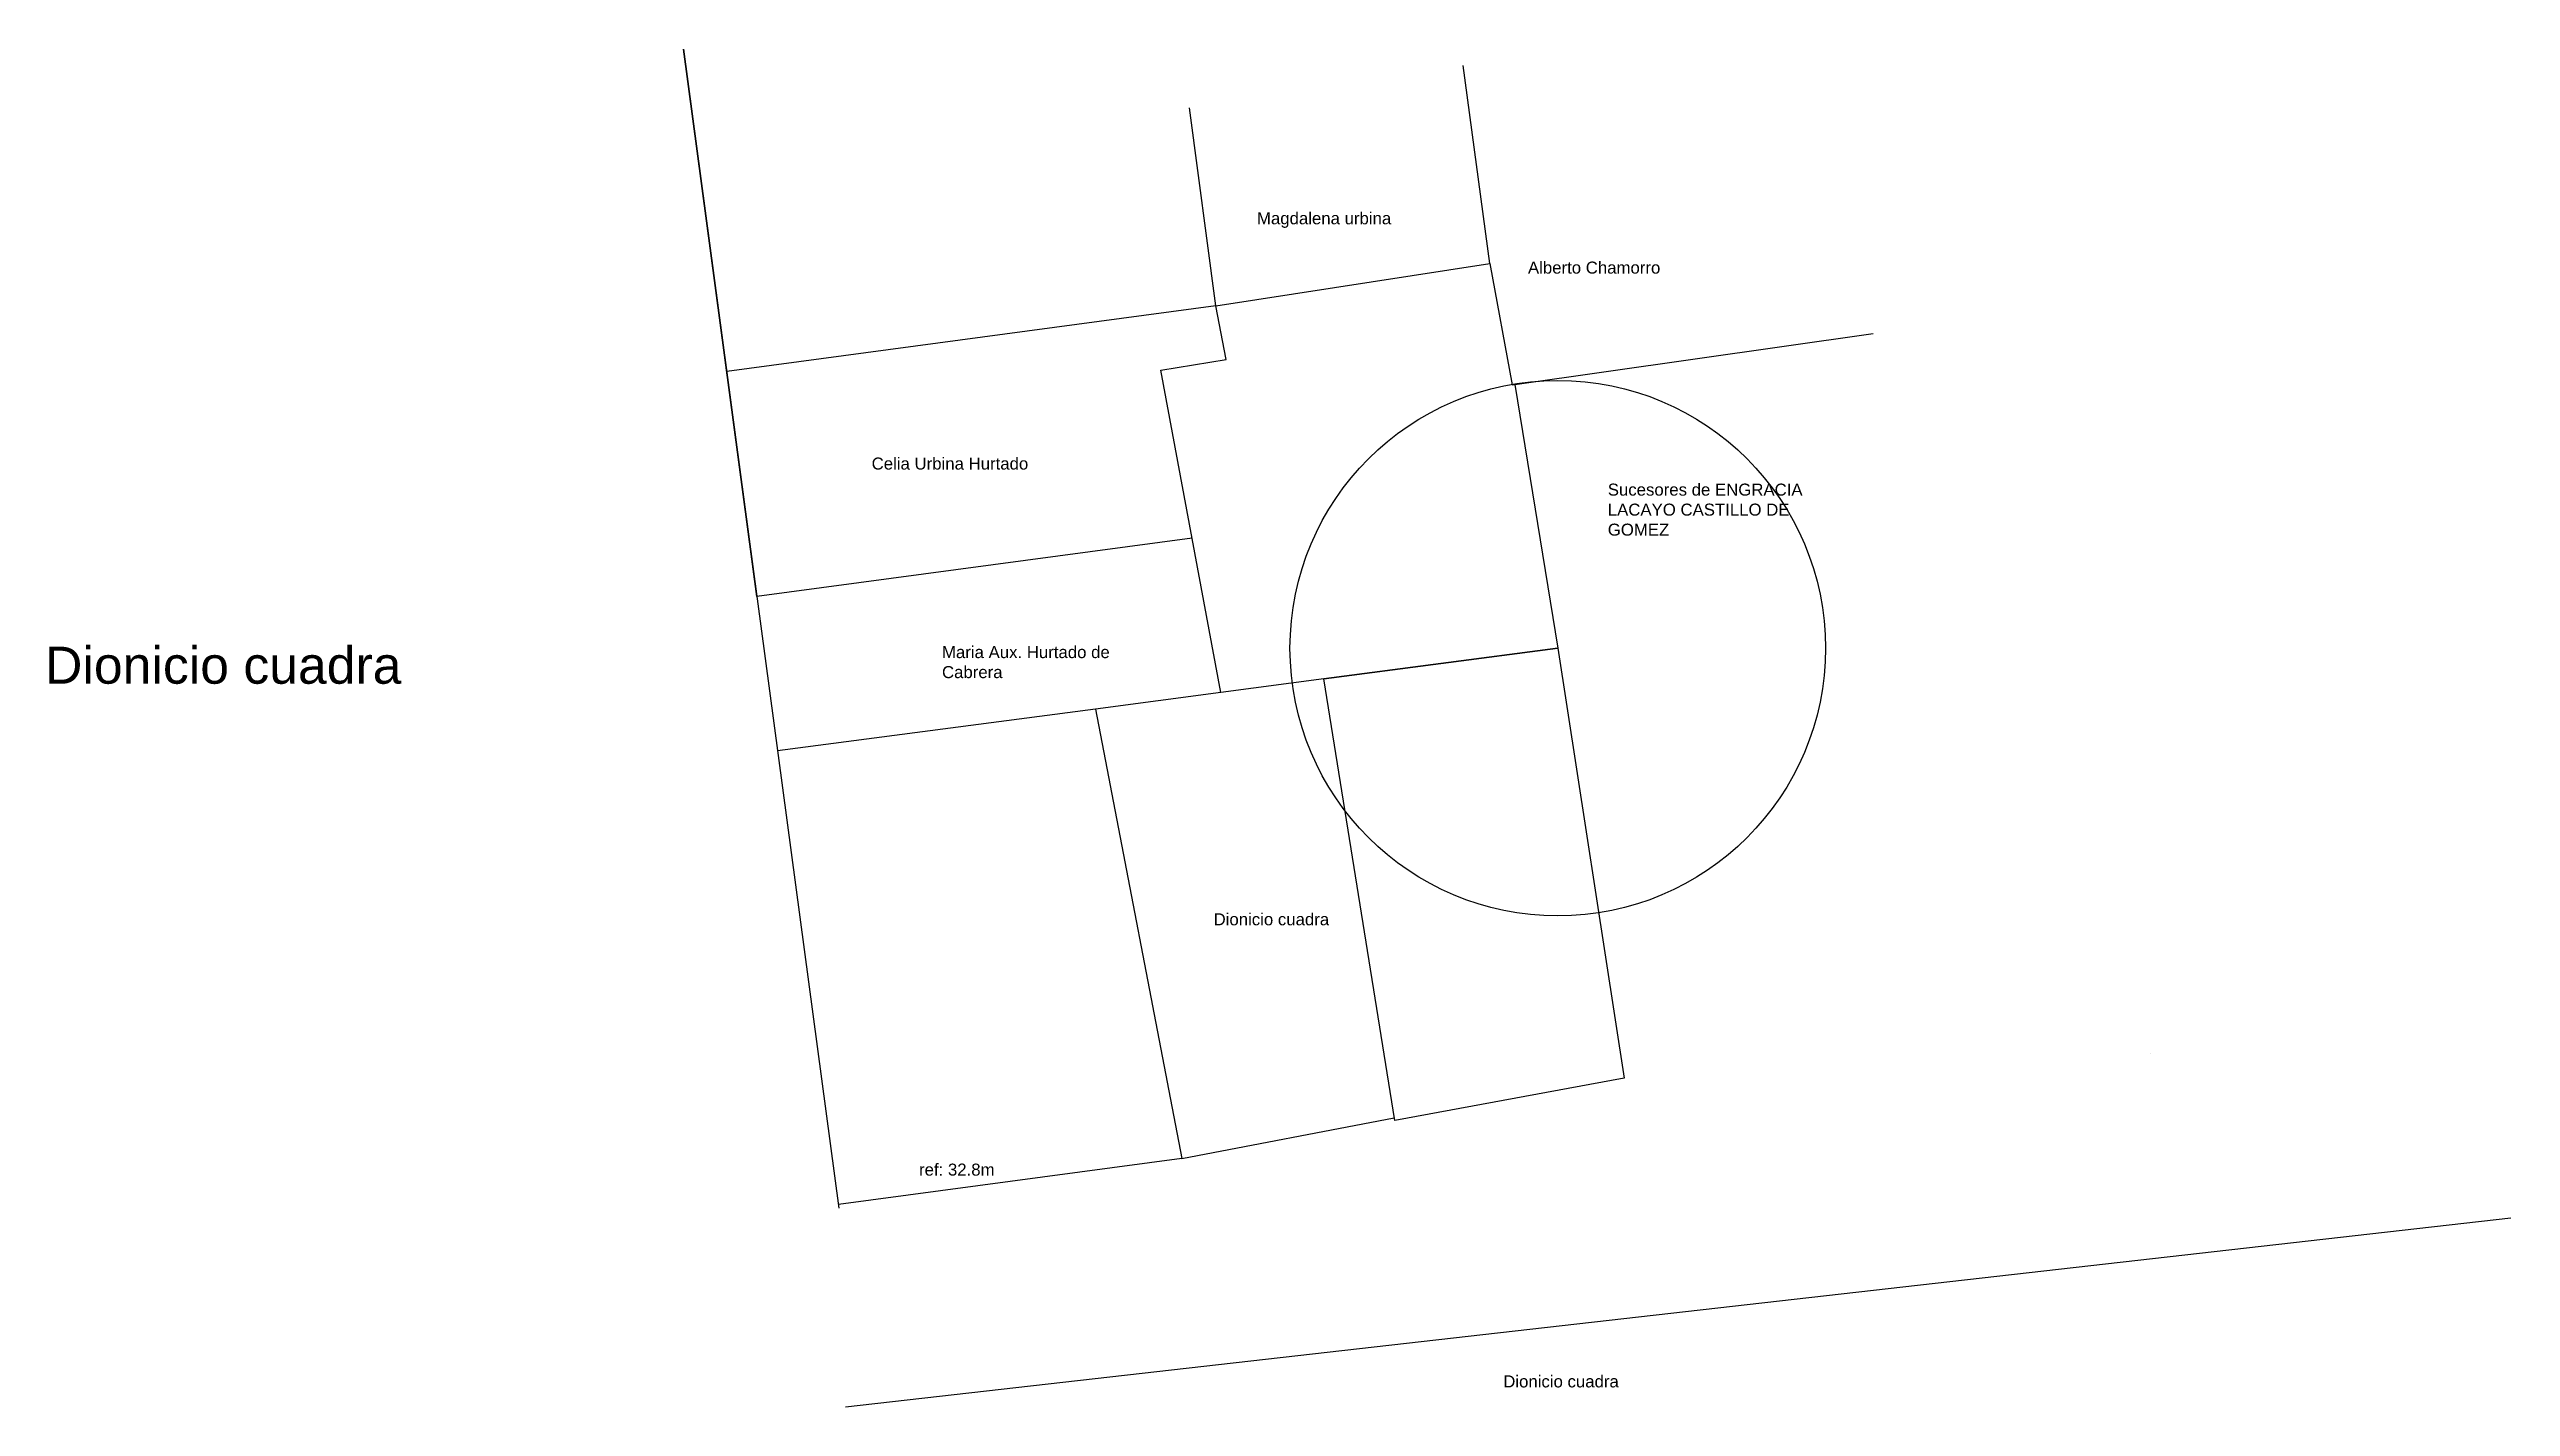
# Model space of a CAD drawing. Header units: millimetres. Extents: x 0 to 613619, y -132 to 1318882.
# Drawn here: x 613453.1 to 613619.3, y 1318790.1 to 1318881.7 of the extents above; entities outside this region: 1.
import ezdxf

# ---------------------------------------------------------------- set-up
doc = ezdxf.new("R2010")
doc.units = ezdxf.units.MM
doc.layers.add('CVL_CUADCON', color=1, linetype='Continuous')
doc.layers.add('CVL_CUADCON_TIT', color=1, linetype='Continuous')
doc.styles.get("Standard").update_dxf_attribs({"font": 'arial.ttf'})

msp = doc.modelspace()

# ---------------------------------------------------------------- linework, layer by layer
at = {"layer": 'CVL_CUADCON', "color": 1, "linetype": 'Continuous', "const_width": 1, "flags": 128}
msp.add_lwpolyline([(0, 0), (199.93, 0), (199.93, -131.42), (0, -131.42)], dxfattribs=at)
at = {"layer": 'CVL_CUADCON_TIT', "color": 6}
for points in [[(613500.87, 1318844.77), (613495.91, 1318881.72), (613506.41, 1318803.48)], [(613554.95, 1318841.28), (613539.15, 1318839.2), (613532.21, 1318838.28), (613528.14, 1318860.06), (613532.55, 1318860.78), (613531.87, 1318864.4), (613550.36, 1318867.25), (613551.87, 1318859.07), (613551.95, 1318859.08), (613552.05, 1318859.09), (613554.95, 1318841.28)], [(613529.57, 1318806.82), (613506.38, 1318803.71)], [(613506.86, 1318790.06), (613619.31, 1318802.81)]]:
    msp.add_lwpolyline(points, dxfattribs=at)
at = {"layer": 'CVL_CUADCON_TIT', "color": 7}
for points in [[(613550.36, 1318867.25), (613548.56, 1318880.61)], [(613531.87, 1318864.4), (613530.08, 1318877.76)], [(613531.87, 1318864.4), (613498.83, 1318859.97)], [(613523.74, 1318837.17), (613502.27, 1318834.34)]]:
    msp.add_lwpolyline(points, dxfattribs=at)
at = {"layer": 'CVL_CUADCON_TIT', "color": 7, "true_color": 0xffffff}
for points in [[(613552.05, 1318859.09), (613576.25, 1318862.52)], [(613530.26, 1318848.71), (613500.87, 1318844.77)], [(613532.21, 1318838.28), (613523.74, 1318837.17), (613529.57, 1318806.82), (613543.91, 1318809.58)]]:
    msp.add_lwpolyline(points, dxfattribs=at)
at = {"layer": 'CVL_CUADCON_TIT', "color": 3}
for points in [[(613559.44, 1318812.24), (613543.94, 1318809.4), (613539.15, 1318839.2), (613554.95, 1318841.28), (613559.44, 1318812.24)], [(613559.44, 1318812.24), (613543.94, 1318809.4)]]:
    msp.add_lwpolyline(points, dxfattribs=at)
at = {"layer": 'CVL_CUADCON_TIT'}
for points in [[(613543.94, 1318809.4), (613539.15, 1318839.2)], [(613595.01, 1318813.88), (613595, 1318813.89)]]:
    msp.add_lwpolyline(points, dxfattribs=at)
at = {"layer": 'CVL_CUADCON_TIT', "color": 6}
msp.add_circle((613554.95, 1318841.28), 18.08, dxfattribs=at)

# ---------------------------------------------------------------- texts
at = {"layer": 'CVL_CUADCON_TIT', "color": 7, "attachment_point": 1}
for s, width, gutter_width, insert, char_height in [('Magdalena urbina', 14.6561, 4.05, (613534.64, 1318870.71), 0.8107), ('Alberto Chamorro', 14.6561, 4.05, (613552.94, 1318867.38), 0.8107), ('Celia Urbina Hurtado', 14.6561, 4.05, (613508.62, 1318854.15), 0.8107), ('Sucesores de ENGRACIA LACAYO CASTILLO DE GOMEZ', 14.6561, 4.05, (613558.33, 1318852.39), 0.8107), ('Dionicio cuadra', 29.6101, 12.5, (613452.8, 1318841.38), 2.5), ('Maria Aux. Hurtado de Cabrera', 14.6561, 4.05, (613513.37, 1318841.42), 0.8107), ('Dionicio cuadra', 9.6024, 4.05, (613531.71, 1318823.38), 0.8107), ('ref: 32.8m', 9.6024, 4.05, (613511.82, 1318806.48), 0.811), ('Dionicio cuadra', 9.6024, 4.05, (613551.27, 1318792.18), 0.8107)]:
    msp.add_mtext_dynamic_manual_height_columns(s, width=width, gutter_width=gutter_width, heights=[0], dxfattribs=dict(at, insert=insert, char_height=char_height))

doc.saveas('drawing.dxf')
